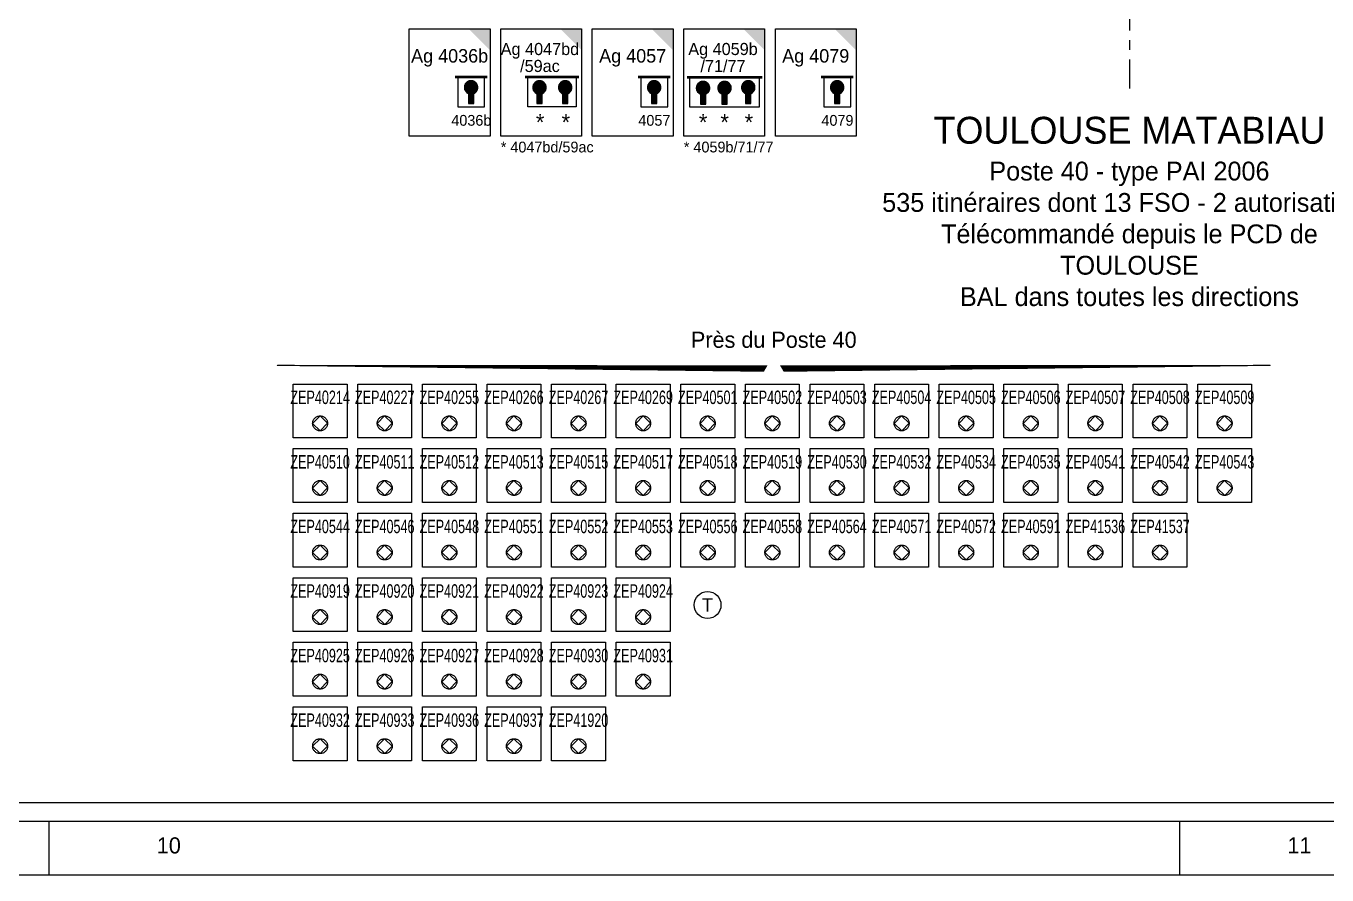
# Model space of a CAD drawing. Header units: metres. Extents: x 0 to 4410, y 0 to 594.
# Drawn here: x 1885.7 to 2127.3, y 0 to 157.8 of the extents above; entities that cross this region are included whole.
import ezdxf
from ezdxf.enums import TextEntityAlignment as Align

# ---------------------------------------------------------------- set-up
doc = ezdxf.new("R2010")
doc.units = ezdxf.units.M
doc.linetypes.add('AXES', pattern=[36, 18, -6, 6, -6])
doc.linetypes.add('CONTINU', pattern=[5000, 5000, 0])
doc.styles.add('es_norme', font='es_isocp.shx')
doc.styles.add('ISO8C1', font='es_isocp.shx')

# ---------------------------------------------------------------- blocks, each defined once
blk = doc.blocks.new('cap2c')
at = {"linetype": 'CONTINU'}
for p, q in [((-10, 5.5), (-10, 11)), ((-1, 11), (-1, 5.5)), ((-1, 5.5), (-10, 5.5))]:
    blk.add_line(p, q, dxfattribs=at)
at = {"linetype": 'CONTINU', "const_width": 0.5}
blk.add_lwpolyline([(-0.5, 11), (-10.5, 11)], dxfattribs=at)
blk = doc.blocks.new('CLEP')
for points in [[(-1.11, 0.64), (1.11, 0.64), (-1.28, 0), (1.28, 0)], [(-1.28, 0), (1.28, 0), (-1.11, -0.64), (1.11, -0.64)], [(-0.64, 1.11), (0.64, 1.11), (-1.11, 0.64), (1.11, 0.64)], [(0, 1.28), (0, 1.28), (-0.64, 1.11), (0.64, 1.11)], [(-1.11, -0.64), (1.11, -0.64), (-0.64, -1.11), (0.64, -1.11)], [(-0.64, -1.11), (0.64, -1.11), (-0.5, -1.14), (0.5, -1.14)], [(-0.5, -1.14), (0.5, -1.14), (-0.5, -3), (0.5, -3)]]:
    blk.add_solid(points)
blk = doc.blocks.new('com1c')
at = {"linetype": 'CONTINU'}
for p, q in [((0, 0), (0, 20)), ((0, 20), (15, 20)), ((15, 20), (15, 0)), ((10.98, 7.93), (10.98, 6.08)), ((11.98, 6.08), (11.98, 7.93)), ((10.98, 6.08), (11.98, 6.08)), ((15, 0), (0, 0))]:
    blk.add_line(p, q, dxfattribs=at)
blk.add_arc((11.48, 9.08), 1.25, 293.5782, 246.4218, dxfattribs=at)
at = {"linetype": 'CONTINU', "style": 'es_norme'}
for tag, height, p in [('C000', 2.5, (7.5, 13.7)), ('000', 2, (11.53, 1.96))]:
    blk.add_attdef(tag, text='', height=height, dxfattribs=at).set_placement(p, align=Align.CENTER)
blk = doc.blocks.new('cap1c')
at = {"linetype": 'CONTINU'}
for p, q in [((-6, 11), (-6, 5.5)), ((-1, 5.5), (-1, 11)), ((-6, 5.5), (-1, 5.5))]:
    blk.add_line(p, q, dxfattribs=at)
at = {"linetype": 'CONTINU', "const_width": 0.5}
blk.add_lwpolyline([(-0.5, 11), (-6.5, 11)], dxfattribs=at)
blk = doc.blocks.new('cap3c')
at = {"linetype": 'CONTINU'}
for p, q in [((-14, 11), (-14, 5.5)), ((-1, 5.5), (-1, 11)), ((-14, 5.5), (-1, 5.5))]:
    blk.add_line(p, q, dxfattribs=at)
at = {"linetype": 'CONTINU', "const_width": 0.5}
blk.add_lwpolyline([(-14.5, 11), (-0.5, 11)], dxfattribs=at)
blk = doc.blocks.new('zep')
for p, q in [((0, 10), (10, 10)), ((0, 0), (0, 10)), ((10, 10), (10, 0)), ((10, 0), (0, 0))]:
    blk.add_line(p, q)
at = {"linetype": 'CONTINU'}
blk.add_lwpolyline([(6.39, 2.72), (4.98, 4.09), (3.61, 2.68), (5.02, 1.31)], close=True, dxfattribs=at)
blk.add_circle((5, 2.7), 1.39, dxfattribs=at)
at = {"linetype": 'CONTINU', "style": 'ISO8C1', "width": 0.7}
blk.add_attdef('1L', text='', height=2.5, dxfattribs=at).set_placement((5, 6.29), align=Align.CENTER)
blk = doc.blocks.new('TEL')
blk.add_circle((0, 0), 2.5)
at = {"linetype": 'Continuous', "style": 'ISO8C1'}
blk.add_attdef('TEXTEG', text='', height=2.5, dxfattribs=at).set_placement((-4, -1), align=Align.RIGHT)
at = {"style": 'ISO8C1'}
blk.add_attdef('OO', text='', height=2.5, dxfattribs=at).set_placement((0, 0), align=Align.MIDDLE)
at = {"linetype": 'Continuous', "style": 'ISO8C1'}
blk.add_attdef('TEXTED', (4, -1), '', height=2.5, dxfattribs=at)

msp = doc.modelspace()

# ---------------------------------------------------------------- linework, layer by layer
at = {"color": 0, "linetype": 'AXES', "ltscale": 0.3}
msp.add_line((2090.632, 162.377), (2090.651, 144.693), dxfattribs=at)
at = {"color": 0, "linetype": 'CONTINU'}
for p, q in [((1956.887, 157.305), (1971.887, 157.305)), ((1956.887, 137.305), (1956.887, 157.305)), ((1971.887, 157.305), (1971.887, 137.305)), ((1973.887, 157.305), (1988.887, 157.305)), ((1973.887, 137.305), (1973.887, 157.305)), ((1988.887, 157.305), (1988.887, 137.305)), ((1990.887, 137.305), (1990.887, 157.305)), ((1990.887, 157.305), (2005.887, 157.305)), ((2005.887, 157.305), (2005.887, 137.305)), ((2007.887, 157.305), (2022.887, 157.305)), ((2007.887, 137.305), (2007.887, 157.305)), ((2022.887, 157.305), (2022.887, 137.305)), ((2024.887, 137.305), (2024.887, 157.305)), ((2024.887, 157.305), (2039.887, 157.305)), ((2039.887, 157.305), (2039.887, 137.305)), ((1980.574, 145.237), (1980.574, 143.382)), ((1981.574, 143.382), (1981.574, 145.237)), ((1985.355, 145.237), (1985.355, 143.382)), ((1986.355, 143.382), (1986.355, 145.237)), ((2010.952, 145.12), (2010.952, 143.266)), ((2011.952, 143.266), (2011.952, 145.12)), ((2014.952, 145.12), (2014.952, 143.266)), ((2015.574, 143.382), (2015.574, 145.237)), ((2015.952, 143.266), (2015.952, 145.12)), ((2019.355, 145.237), (2019.355, 143.382)), ((2020.355, 143.382), (2020.355, 145.237)), ((1980.574, 143.382), (1981.574, 143.382)), ((1985.355, 143.382), (1986.355, 143.382)), ((2010.952, 143.266), (2011.952, 143.266)), ((2014.952, 143.266), (2015.952, 143.266)), ((2019.355, 143.382), (2020.355, 143.382)), ((1971.887, 137.305), (1956.887, 137.305)), ((1988.887, 137.305), (1973.887, 137.305)), ((2005.887, 137.305), (1990.887, 137.305)), ((2022.887, 137.305), (2007.887, 137.305)), ((2039.887, 137.305), (2024.887, 137.305))]:
    msp.add_line(p, q, dxfattribs=at)
at = {"color": 0, "linetype": 'Continuous'}
msp.add_line((141.967, 13.5), (2552.917, 13.5), dxfattribs=at)
at = {"color": 0, "linetype": 'Continuous', "ltscale": 0.8}
for p, q in [((1890, 0), (1890, 10)), ((2100, 0), (2100, 10))]:
    msp.add_line(p, q, dxfattribs=at)
for points in [[(0, 0), (4410, 0), (4410, 594), (0, 594)], [(10, 10), (4400, 10), (4400, 584), (10, 584)]]:
    msp.add_lwpolyline(points, close=True, dxfattribs=at)
at = {"color": 0, "linetype": 'Continuous'}
msp.add_lwpolyline([(1930.821, 92.128, 0, 0, 0), (1932.321, 94.727, 0.2, 1.2, 0), (2023.09, 94.127, 0, 0, 0), (2024.59, 96.725, 0, 0, 0), (2026.09, 94.127, 1.2, 0.2, 0), (2116.86, 94.727, 0, 0, 0), (2118.36, 92.128, 0, 0, 0)], format="xyseb", dxfattribs=at)
at = {"color": 0, "linetype": 'CONTINU'}
for centre in [(1981.074, 146.382), (1985.855, 146.382), (2011.452, 146.266), (2015.452, 146.266), (2019.855, 146.382)]:
    msp.add_arc(centre, 1.25, 293.57818, 246.42182, dxfattribs=at)
at = {"color": 0, "linetype": 'Continuous'}
for points in [[(1971.887, 157.305), (1967.887, 157.305), (1971.887, 153.305)], [(1971.887, 157.305), (1967.887, 157.305), (1971.887, 153.305)], [(1988.887, 157.305), (1984.887, 157.305), (1988.887, 153.305)], [(2005.887, 157.305), (2001.887, 157.305), (2005.887, 153.305)], [(2022.887, 157.305), (2018.887, 157.305), (2022.887, 153.305)], [(2039.887, 157.305), (2035.887, 157.305), (2039.887, 153.305)]]:
    msp.add_solid(points, dxfattribs=at)

# ---------------------------------------------------------------- block references
for name, p, values in [('com1c', (1956.887, 137.305), {'C000': 'Ag 4036b', '000': '4036b'}), ('com1c', (1990.887, 137.305), {'C000': 'Ag 4057', '000': '4057'}), ('com1c', (2024.887, 137.305), {'C000': 'Ag 4079', '000': '4079'}), ('zep', (1935.332, 81.246), {'1L': 'ZEP40214'}), ('zep', (1947.332, 81.246), {'1L': 'ZEP40227'}), ('zep', (1959.332, 81.246), {'1L': 'ZEP40255'}), ('zep', (1971.332, 81.246), {'1L': 'ZEP40266'}), ('zep', (1983.332, 81.246), {'1L': 'ZEP40267'}), ('zep', (1995.332, 81.246), {'1L': 'ZEP40269'}), ('zep', (2007.332, 81.246), {'1L': 'ZEP40501'}), ('zep', (2019.332, 81.246), {'1L': 'ZEP40502'}), ('zep', (2031.332, 81.246), {'1L': 'ZEP40503'}), ('zep', (2043.332, 81.246), {'1L': 'ZEP40504'}), ('zep', (2055.332, 81.246), {'1L': 'ZEP40505'}), ('zep', (2067.332, 81.246), {'1L': 'ZEP40506'}), ('zep', (2079.332, 81.246), {'1L': 'ZEP40507'}), ('zep', (2091.332, 81.246), {'1L': 'ZEP40508'}), ('zep', (2103.332, 81.246), {'1L': 'ZEP40509'}), ('zep', (1935.332, 69.246), {'1L': 'ZEP40510'}), ('zep', (1947.332, 69.246), {'1L': 'ZEP40511'}), ('zep', (1959.332, 69.246), {'1L': 'ZEP40512'}), ('zep', (1971.332, 69.246), {'1L': 'ZEP40513'}), ('zep', (1983.332, 69.246), {'1L': 'ZEP40515'}), ('zep', (1995.332, 69.246), {'1L': 'ZEP40517'}), ('zep', (2007.332, 69.246), {'1L': 'ZEP40518'}), ('zep', (2019.332, 69.246), {'1L': 'ZEP40519'}), ('zep', (2031.332, 69.246), {'1L': 'ZEP40530'}), ('zep', (2043.332, 69.246), {'1L': 'ZEP40532'}), ('zep', (2055.332, 69.246), {'1L': 'ZEP40534'}), ('zep', (2067.332, 69.246), {'1L': 'ZEP40535'}), ('zep', (2079.332, 69.246), {'1L': 'ZEP40541'}), ('zep', (2091.332, 69.246), {'1L': 'ZEP40542'}), ('zep', (2103.332, 69.246), {'1L': 'ZEP40543'}), ('zep', (1935.332, 57.246), {'1L': 'ZEP40544'}), ('zep', (1947.332, 57.246), {'1L': 'ZEP40546'}), ('zep', (1959.332, 57.246), {'1L': 'ZEP40548'}), ('zep', (1971.332, 57.246), {'1L': 'ZEP40551'}), ('zep', (1983.332, 57.246), {'1L': 'ZEP40552'}), ('zep', (1995.332, 57.246), {'1L': 'ZEP40553'}), ('zep', (2007.332, 57.246), {'1L': 'ZEP40556'}), ('zep', (2019.332, 57.246), {'1L': 'ZEP40558'}), ('zep', (2031.332, 57.246), {'1L': 'ZEP40564'}), ('zep', (2043.332, 57.246), {'1L': 'ZEP40571'}), ('zep', (2055.332, 57.246), {'1L': 'ZEP40572'}), ('zep', (2067.332, 57.246), {'1L': 'ZEP40591'}), ('zep', (2079.332, 57.246), {'1L': 'ZEP41536'}), ('zep', (2091.332, 57.246), {'1L': 'ZEP41537'}), ('zep', (1935.332, 45.246), {'1L': 'ZEP40919'}), ('zep', (1947.332, 45.246), {'1L': 'ZEP40920'}), ('zep', (1959.332, 45.246), {'1L': 'ZEP40921'}), ('zep', (1971.332, 45.246), {'1L': 'ZEP40922'}), ('zep', (1983.332, 45.246), {'1L': 'ZEP40923'}), ('zep', (1995.332, 45.246), {'1L': 'ZEP40924'}), ('TEL', (2012.287, 50.188), {'OO': 'T'}), ('zep', (1935.332, 33.246), {'1L': 'ZEP40925'}), ('zep', (1947.332, 33.246), {'1L': 'ZEP40926'}), ('zep', (1959.332, 33.246), {'1L': 'ZEP40927'}), ('zep', (1971.332, 33.246), {'1L': 'ZEP40928'}), ('zep', (1983.332, 33.246), {'1L': 'ZEP40930'}), ('zep', (1995.332, 33.246), {'1L': 'ZEP40931'}), ('zep', (1935.332, 21.246), {'1L': 'ZEP40932'}), ('zep', (1947.332, 21.246), {'1L': 'ZEP40933'}), ('zep', (1959.332, 21.246), {'1L': 'ZEP40936'}), ('zep', (1971.332, 21.246), {'1L': 'ZEP40937'}), ('zep', (1983.332, 21.246), {'1L': 'ZEP41920'})]:
    msp.add_blockref(name, p, dxfattribs=at).add_auto_attribs(values)
for name, p in [('cap1c', (1971.887, 137.305)), ('CLEP', (1968.368, 146.386)), ('cap2c', (1988.887, 137.305)), ('CLEP', (1981.074, 146.386)), ('CLEP', (1985.855, 146.386)), ('cap1c', (2005.887, 137.305)), ('CLEP', (2002.368, 146.386)), ('CLEP', (2019.855, 146.386)), ('cap1c', (2039.887, 137.305)), ('CLEP', (2036.368, 146.386))]:
    msp.add_blockref(name, p, dxfattribs=at)
at = {"color": 0, "ltscale": 2}
msp.add_blockref('cap3c', (2022.952, 137.266), dxfattribs=at)
at = {"color": 0}
for p in [(2011.452, 146.266), (2015.452, 146.266)]:
    msp.add_blockref('CLEP', p, dxfattribs=at)

# ---------------------------------------------------------------- texts
at = {"color": 0, "linetype": 'CONTINU', "style": 'es_norme'}
for s, height, p in [('Ag 4047bd', 2.2523, (1981.164, 152.4)), ('Ag 4059b', 2.2523, (2015.164, 152.4)), ('/59ac', 2.2523, (1981.164, 149.249)), ('/71/77', 2.2523, (2015.164, 149.249)), ('*', 3, (1981.195, 138.421)), ('*', 3, (1985.976, 138.421)), ('*', 3, (2011.47, 138.421)), ('*', 3, (2015.47, 138.421)), ('*', 3, (2019.976, 138.421))]:
    msp.add_text(s, height=height, dxfattribs=at).set_placement(p, align=Align.CENTER)
at = {"color": 0, "linetype": 'Continuous', "style": 'es_norme'}
for s, p in [('* 4047bd/59ac', (1973.887, 135.305)), ('* 4059b/71/77', (2007.887, 135.305))]:
    msp.add_text(s, height=2, dxfattribs=at).set_placement(p, align=Align.MIDDLE_LEFT)
msp.add_text('Près du Poste 40', height=3, dxfattribs=at).set_placement((2024.592, 97.084), align=Align.BOTTOM_CENTER)
at = {"color": 0, "linetype": 'Continuous', "ltscale": 0.8, "style": 'es_norme'}
for s, p in [('10', (1910, 4)), ('11', (2120, 4))]:
    msp.add_text(s, height=3, dxfattribs=at).set_placement(p)
at = {"color": 0, "linetype": 'Continuous', "insert": (2090.651, 123.313), "char_height": 5, "width": 88.78303, "attachment_point": 5, "style": 'es_norme'}
msp.add_mtext('TOULOUSE MATABIAU\\P{\\H0.7x;Poste 40 - type PAI 2006\\P535 itinéraires dont 13 FSO - 2 autorisations\\PTélécommandé depuis le PCD de TOULOUSE \\PBAL dans toutes les directions}', dxfattribs=at)

doc.saveas('drawing.dxf')
